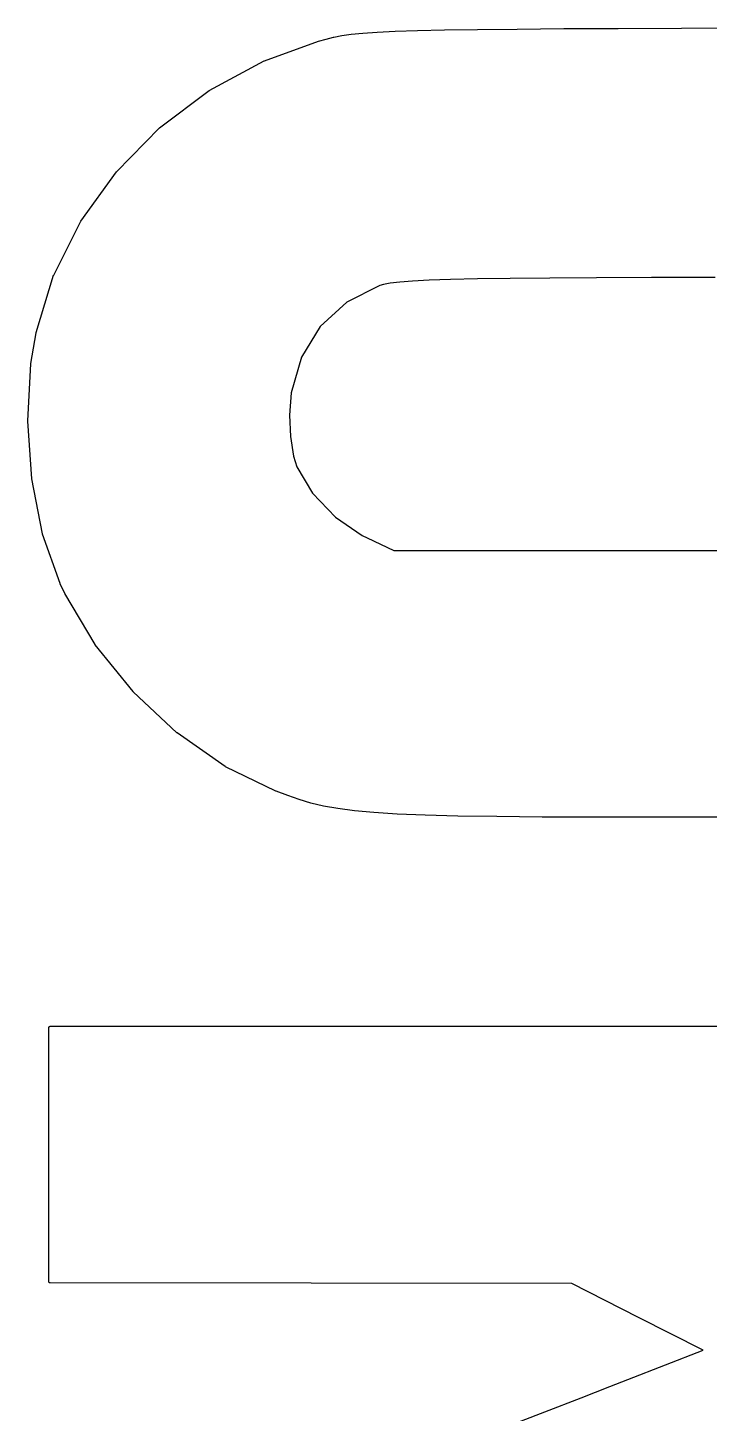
# Model space of a CAD drawing. Extents: x -1.2 to 49.3, y 2.3 to 45.6.
# Drawn here: x 40.87 to 43.54, y 13.05 to 18.48 of the extents above; entities that cross this region are included whole.
import ezdxf

# ---------------------------------------------------------------- set-up
doc = ezdxf.new("R2010")
doc.units = 0
doc.layers.add('BLACK', color=7, linetype='CONTINUOUS')

msp = doc.modelspace()

# ---------------------------------------------------------------- linework, layer by layer
at = {"layer": 'BLACK', "linetype": 'CONTINUOUS'}
for p, q in [((42.0979, 18.4449), (42.1348, 18.4503)), ((42.1348, 18.4503), (42.1349, 18.4503)), ((42.1349, 18.4503), (42.135, 18.4503)), ((42.135, 18.4503), (42.1802, 18.4549)), ((42.135, 18.4503), (42.135, 18.4503)), ((42.1802, 18.4549), (42.1803, 18.4549)), ((42.1803, 18.4549), (42.2365, 18.4588)), ((42.1803, 18.4549), (42.1803, 18.4549)), ((42.1803, 18.4549), (42.1803, 18.4549)), ((42.2365, 18.4588), (42.2366, 18.4588)), ((42.2366, 18.4588), (42.3067, 18.4621)), ((42.2366, 18.4588), (42.2366, 18.4588)), ((42.2366, 18.4588), (42.2366, 18.4588)), ((42.3067, 18.4621), (42.3068, 18.4621)), ((42.3068, 18.4621), (42.3937, 18.4649)), ((42.3068, 18.4621), (42.3068, 18.4621)), ((42.3937, 18.4649), (42.3938, 18.4649)), ((42.3938, 18.4649), (42.5002, 18.4672)), ((42.3938, 18.4649), (42.3938, 18.4649)), ((42.5002, 18.4672), (42.5003, 18.4672)), ((42.5003, 18.4672), (42.6293, 18.4692)), ((42.5003, 18.4672), (42.5003, 18.4672)), ((42.6293, 18.4692), (42.7836, 18.4708)), ((42.6293, 18.4692), (42.6293, 18.4692)), ((42.6293, 18.4692), (42.6293, 18.4692)), ((42.7836, 18.4708), (42.9662, 18.4723)), ((42.7836, 18.4708), (42.7836, 18.4708)), ((42.9662, 18.4723), (43.1798, 18.4735)), ((42.9662, 18.4723), (42.9662, 18.4723)), ((43.1798, 18.4735), (43.4273, 18.4748)), ((43.1798, 18.4735), (43.1798, 18.4735)), ((43.4273, 18.4748), (43.7117, 18.476)), ((43.4273, 18.4748), (43.4273, 18.4748)), ((41.7948, 18.3469), (42.0066, 18.4233)), ((42.0066, 18.4233), (42.0067, 18.4234)), ((42.0067, 18.4234), (42.0068, 18.4234)), ((42.0068, 18.4234), (42.007, 18.4234)), ((42.007, 18.4234), (42.0365, 18.4315)), ((42.0365, 18.4315), (42.0366, 18.4315)), ((42.0366, 18.4315), (42.0366, 18.4316)), ((42.0366, 18.4316), (42.0367, 18.4316)), ((42.0367, 18.4316), (42.0658, 18.4387)), ((42.0658, 18.4387), (42.0659, 18.4387)), ((42.0659, 18.4387), (42.066, 18.4387)), ((42.066, 18.4387), (42.0976, 18.4449)), ((42.066, 18.4387), (42.066, 18.4387)), ((42.0976, 18.4449), (42.0977, 18.4449)), ((42.0977, 18.4449), (42.0978, 18.4449)), ((42.0978, 18.4449), (42.0979, 18.4449)), ((41.5792, 18.2307), (41.7941, 18.3466)), ((41.7941, 18.3467), (41.7945, 18.3468)), ((41.7941, 18.3466), (41.7941, 18.3467)), ((41.7945, 18.3468), (41.7948, 18.3469)), ((41.3849, 18.0844), (41.5786, 18.2302)), ((41.5786, 18.2303), (41.5789, 18.2305)), ((41.5786, 18.2302), (41.5786, 18.2303)), ((41.5789, 18.2305), (41.5792, 18.2307)), ((41.216, 17.9123), (41.3844, 18.0839)), ((41.3844, 18.084), (41.3847, 18.0842)), ((41.3844, 18.0839), (41.3844, 18.084)), ((41.3847, 18.0842), (41.3849, 18.0844)), ((41.0765, 17.7186), (41.2155, 17.9118)), ((41.2155, 17.9118), (41.2156, 17.9118)), ((41.2156, 17.9118), (41.2158, 17.9121)), ((41.2158, 17.9121), (41.216, 17.9123)), ((40.9704, 17.5073), (41.0761, 17.7179)), ((41.0761, 17.718), (41.0763, 17.7183)), ((41.0761, 17.7179), (41.0761, 17.718)), ((41.0763, 17.7183), (41.0765, 17.7186)), ((40.9016, 17.2825), (40.9701, 17.5065)), ((40.9701, 17.5066), (40.9702, 17.5069)), ((40.9701, 17.5065), (40.9701, 17.5066)), ((40.9702, 17.5069), (40.9704, 17.5073)), ((42.2609, 17.4704), (42.2466, 17.4663)), ((42.2875, 17.4756), (42.2609, 17.4704)), ((42.3244, 17.4801), (42.2875, 17.4756)), ((42.3743, 17.484), (42.3244, 17.4801)), ((42.4399, 17.4873), (42.3743, 17.484)), ((42.5236, 17.4901), (42.4399, 17.4873)), ((42.6284, 17.4924), (42.5236, 17.4901)), ((42.5236, 17.4901), (42.5236, 17.4901)), ((42.7567, 17.4942), (42.6284, 17.4924)), ((42.6284, 17.4924), (42.6284, 17.4924)), ((42.9113, 17.4956), (42.7567, 17.4942)), ((42.7567, 17.4942), (42.7567, 17.4942)), ((43.0949, 17.4967), (42.9113, 17.4956)), ((42.9113, 17.4956), (42.9113, 17.4956)), ((43.3101, 17.4975), (43.0949, 17.4967)), ((43.5596, 17.4979), (43.3101, 17.4975)), ((42.2466, 17.4663), (42.117, 17.4012)), ((42.117, 17.4012), (42.0135, 17.3061)), ((40.8813, 17.1607), (40.9015, 17.2819)), ((40.9015, 17.282), (40.9016, 17.2823)), ((40.9015, 17.2819), (40.9015, 17.282)), ((40.9016, 17.2823), (40.9016, 17.2825)), ((42.0135, 17.3061), (41.9397, 17.1861)), ((40.8686, 16.9366), (40.8813, 17.1602)), ((40.8813, 17.1605), (40.8813, 17.1607)), ((40.8813, 17.1603), (40.8813, 17.1605)), ((40.8813, 17.1602), (40.8813, 17.1603)), ((41.9397, 17.1861), (41.8993, 17.0467)), ((41.8993, 17.0467), (41.8927, 16.9587)), ((40.8686, 16.9363), (40.8686, 16.9366)), ((40.8686, 16.9361), (40.8686, 16.9363)), ((40.8686, 16.936), (40.8686, 16.9361)), ((40.8841, 16.7102), (40.8686, 16.936)), ((41.8927, 16.9587), (41.8973, 16.8752)), ((41.8973, 16.8752), (41.9094, 16.798)), ((41.9094, 16.798), (41.9214, 16.757)), ((40.8841, 16.7099), (40.8841, 16.7102)), ((40.8842, 16.7096), (40.8841, 16.7099)), ((40.9267, 16.4937), (40.8842, 16.7096)), ((40.8842, 16.7096), (40.8842, 16.7096)), ((41.9214, 16.757), (41.9829, 16.6541)), ((41.9829, 16.6541), (42.0729, 16.5597)), ((42.0729, 16.5597), (42.1781, 16.4873)), ((40.9268, 16.4934), (40.9267, 16.4937)), ((40.9269, 16.4931), (40.9268, 16.4934)), ((40.9269, 16.493), (40.9269, 16.4931)), ((40.9953, 16.2994), (40.9269, 16.493)), ((42.1781, 16.4873), (42.1966, 16.4781)), ((42.1966, 16.4781), (42.3015, 16.4292)), ((42.3015, 16.4292), (44.1606, 16.429)), ((40.9954, 16.2992), (40.9953, 16.2994)), ((40.9955, 16.299), (40.9954, 16.2992)), ((40.9955, 16.2989), (40.9955, 16.299)), ((41.0135, 16.2607), (40.9955, 16.2989)), ((41.0136, 16.2605), (41.0135, 16.2607)), ((41.0137, 16.2603), (41.0136, 16.2605)), ((41.0138, 16.2603), (41.0137, 16.2603)), ((41.132, 16.0605), (41.0138, 16.2603)), ((41.1322, 16.0603), (41.132, 16.0605)), ((41.1324, 16.06), (41.1322, 16.0603)), ((41.2807, 15.8764), (41.1324, 16.06)), ((41.1324, 16.06), (41.1324, 16.06)), ((41.2809, 15.8762), (41.2807, 15.8764)), ((41.2811, 15.8759), (41.2809, 15.8762)), ((41.2812, 15.8759), (41.2811, 15.8759)), ((41.4528, 15.715), (41.2812, 15.8759)), ((41.453, 15.7148), (41.4528, 15.715)), ((41.4533, 15.7146), (41.453, 15.7148)), ((41.4534, 15.7145), (41.4533, 15.7146)), ((41.6415, 15.5828), (41.4534, 15.7145)), ((41.6418, 15.5827), (41.6415, 15.5828)), ((41.6421, 15.5825), (41.6418, 15.5827)), ((41.6422, 15.5824), (41.6421, 15.5825)), ((41.8401, 15.4865), (41.6422, 15.5824)), ((41.8403, 15.4864), (41.8401, 15.4865)), ((41.8404, 15.4863), (41.8403, 15.4864)), ((41.8405, 15.4863), (41.8404, 15.4863)), ((41.886, 15.4693), (41.8405, 15.4863)), ((41.8861, 15.4693), (41.886, 15.4693)), ((41.931, 15.4539), (41.8861, 15.4693)), ((41.8861, 15.4693), (41.8861, 15.4693)), ((41.8861, 15.4693), (41.8861, 15.4693)), ((41.9311, 15.4539), (41.931, 15.4539)), ((41.9311, 15.4538), (41.9311, 15.4539)), ((41.9312, 15.4538), (41.9311, 15.4538)), ((41.9768, 15.4403), (41.9312, 15.4538)), ((41.9769, 15.4403), (41.9768, 15.4403)), ((41.977, 15.4403), (41.9769, 15.4403)), ((41.9771, 15.4402), (41.977, 15.4403)), ((42.0263, 15.4285), (41.9771, 15.4402)), ((42.0264, 15.4285), (42.0263, 15.4285)), ((42.0265, 15.4285), (42.0264, 15.4285)), ((42.0821, 15.4184), (42.0265, 15.4285)), ((42.0265, 15.4285), (42.0265, 15.4285)), ((42.0822, 15.4184), (42.0821, 15.4184)), ((42.0821, 15.4184), (42.0821, 15.4184)), ((42.0823, 15.4184), (42.0822, 15.4184)), ((42.1469, 15.4099), (42.0823, 15.4184)), ((42.147, 15.4099), (42.1469, 15.4099)), ((42.1471, 15.4099), (42.147, 15.4099)), ((42.147, 15.4099), (42.147, 15.4099)), ((42.2236, 15.4028), (42.1471, 15.4099)), ((42.2237, 15.4028), (42.2236, 15.4028)), ((42.2236, 15.4028), (42.2236, 15.4028)), ((42.3148, 15.3971), (42.2237, 15.4028)), ((42.2237, 15.4028), (42.2237, 15.4028)), ((42.3149, 15.3971), (42.3148, 15.3971)), ((42.315, 15.3971), (42.3149, 15.3971)), ((42.3149, 15.3971), (42.3149, 15.3971)), ((42.4235, 15.3927), (42.315, 15.3971)), ((42.5522, 15.3893), (42.4235, 15.3927)), ((42.4235, 15.3927), (42.4235, 15.3927)), ((42.4235, 15.3927), (42.4235, 15.3927)), ((42.5523, 15.3893), (42.5522, 15.3893)), ((42.5522, 15.3893), (42.5522, 15.3893)), ((42.7039, 15.3869), (42.5523, 15.3893)), ((42.704, 15.3869), (42.7039, 15.3869)), ((42.7039, 15.3869), (42.7039, 15.3869)), ((42.8813, 15.3854), (42.704, 15.3869)), ((43.0871, 15.3847), (42.8813, 15.3854)), ((42.8813, 15.3854), (42.8813, 15.3854)), ((43.0872, 15.3847), (43.0871, 15.3847)), ((43.3242, 15.3846), (43.0872, 15.3847)), ((43.3243, 15.3846), (43.3242, 15.3846)), ((43.5954, 15.385), (43.3243, 15.3846)), ((40.9513, 14.5612), (40.9514, 14.5617)), ((40.9513, 13.5663), (40.9513, 14.5612)), ((40.9514, 14.5622), (40.9516, 14.5627)), ((40.9514, 14.5617), (40.9514, 14.5622)), ((40.9514, 14.5622), (40.9514, 14.5622)), ((40.9514, 14.5622), (40.9514, 14.5622)), ((40.9516, 14.5627), (40.9517, 14.5631)), ((40.9517, 14.5631), (40.952, 14.5636)), ((40.9517, 14.5631), (40.9517, 14.5631)), ((40.9517, 14.5631), (40.9517, 14.5631)), ((40.952, 14.5636), (40.9522, 14.564)), ((40.9522, 14.564), (40.9525, 14.5644)), ((40.9522, 14.564), (40.9522, 14.564)), ((40.9522, 14.564), (40.9522, 14.564)), ((40.9525, 14.5644), (40.9528, 14.5647)), ((40.9528, 14.5647), (40.9532, 14.565)), ((40.9528, 14.5647), (40.9528, 14.5647)), ((40.9528, 14.5647), (40.9528, 14.5647)), ((40.9532, 14.565), (40.9536, 14.5653)), ((40.9536, 14.5653), (40.954, 14.5656)), ((40.9536, 14.5653), (40.9536, 14.5653)), ((40.9536, 14.5653), (40.9536, 14.5653)), ((40.954, 14.5656), (40.9544, 14.5658)), ((40.9544, 14.5658), (40.9544, 14.5658)), ((40.9544, 14.5658), (40.9545, 14.5658)), ((40.9545, 14.5658), (40.9549, 14.5659)), ((40.9549, 14.5659), (40.9554, 14.5661)), ((40.9554, 14.5661), (40.9554, 14.5661)), ((40.9554, 14.5661), (40.9554, 14.5661)), ((40.9554, 14.5661), (40.9558, 14.5661)), ((40.9558, 14.5661), (40.9563, 14.5662)), ((40.9563, 14.5662), (47.3699, 14.5662)), ((40.9514, 13.5659), (40.9513, 13.5663)), ((40.9514, 13.5654), (40.9514, 13.5659)), ((40.9516, 13.5649), (40.9514, 13.5654)), ((40.9514, 13.5654), (40.9514, 13.5654)), ((40.9514, 13.5654), (40.9514, 13.5654)), ((40.9517, 13.5645), (40.9516, 13.5649)), ((40.9517, 13.5644), (40.9517, 13.5645)), ((40.9519, 13.564), (40.9517, 13.5644)), ((40.9517, 13.5644), (40.9517, 13.5644)), ((40.9521, 13.5636), (40.9519, 13.564)), ((40.9522, 13.5636), (40.9521, 13.5636)), ((40.9525, 13.5632), (40.9522, 13.5636)), ((40.9522, 13.5636), (40.9522, 13.5636)), ((40.9528, 13.5628), (40.9525, 13.5632)), ((40.9531, 13.5625), (40.9528, 13.5628)), ((40.9528, 13.5628), (40.9528, 13.5628)), ((40.9528, 13.5628), (40.9528, 13.5628)), ((40.9535, 13.5622), (40.9531, 13.5625)), ((40.9539, 13.562), (40.9535, 13.5622)), ((40.9535, 13.5622), (40.9535, 13.5622)), ((40.9535, 13.5622), (40.9535, 13.5622)), ((40.9544, 13.5617), (40.9539, 13.562)), ((40.9548, 13.5616), (40.9544, 13.5617)), ((40.9544, 13.5617), (40.9544, 13.5617)), ((40.9544, 13.5617), (40.9544, 13.5617)), ((40.9553, 13.5614), (40.9548, 13.5616)), ((40.9557, 13.5614), (40.9553, 13.5614)), ((40.9553, 13.5614), (40.9553, 13.5614)), ((40.9553, 13.5614), (40.9553, 13.5614)), ((40.9563, 13.5613), (40.9557, 13.5614)), ((41.9775, 13.5602), (40.9563, 13.5613)), ((40.9563, 13.5613), (40.9563, 13.5613)), ((41.9776, 13.5602), (41.9775, 13.5602)), ((42.9977, 13.5591), (41.9776, 13.5602)), ((43.2595, 13.4265), (42.9977, 13.5591)), ((43.5123, 13.2985), (43.2595, 13.4265)), ((43.2595, 13.4265), (43.2595, 13.4265)), ((43.2177, 13.1834), (43.5123, 13.2985)), ((43.1473, 13.1559), (43.2176, 13.1834)), ((43.2176, 13.1834), (43.2177, 13.1834)), ((43.2177, 13.1834), (43.2177, 13.1834)), ((43.0346, 13.112), (43.1472, 13.1559)), ((43.1472, 13.1559), (43.1473, 13.1559)), ((42.8927, 13.0567), (43.0345, 13.112)), ((43.0345, 13.112), (43.0346, 13.112)), ((43.0346, 13.112), (43.0346, 13.112)), ((42.7272, 12.9922), (42.8927, 13.0567)), ((42.8927, 13.0567), (42.8927, 13.0567))]:
    msp.add_line(p, q, dxfattribs=at)

doc.saveas('drawing.dxf')
